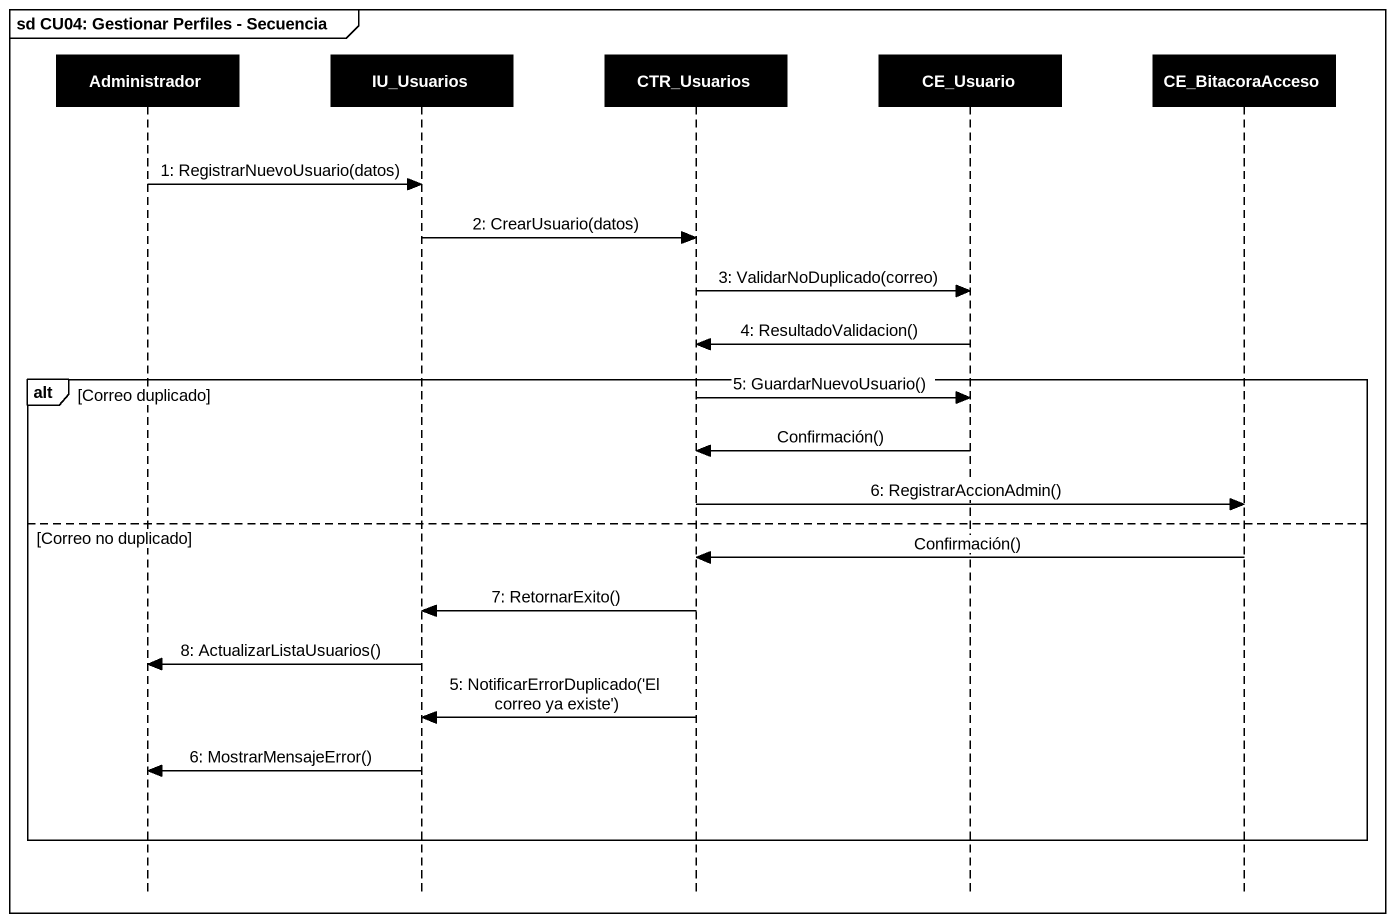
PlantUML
@startuml
mainframe sd CU04: Gestionar Perfiles - Secuencia
hide footbox
participant Administrador #000000
participant IU_Usuarios #000000
participant CTR_Usuarios #000000
participant CE_Usuario #000000
participant CE_BitacoraAcceso #000000

Administrador -> IU_Usuarios : 1: RegistrarNuevoUsuario(datos)
IU_Usuarios -> CTR_Usuarios : 2: CrearUsuario(datos)
CTR_Usuarios -> CE_Usuario : 3: ValidarNoDuplicado(correo)
CE_Usuario -> CTR_Usuarios : 4: ResultadoValidacion()
alt Correo duplicado
  CTR_Usuarios -> CE_Usuario : 5: GuardarNuevoUsuario()
  CE_Usuario -> CTR_Usuarios : Confirmación()
  CTR_Usuarios -> CE_BitacoraAcceso : 6: RegistrarAccionAdmin()
else Correo no duplicado
  CE_BitacoraAcceso -> CTR_Usuarios : Confirmación()
  CTR_Usuarios -> IU_Usuarios : 7: RetornarExito()
  IU_Usuarios -> Administrador : 8: ActualizarListaUsuarios()
  CTR_Usuarios -> IU_Usuarios : 5: NotificarErrorDuplicado('El correo ya existe')
  IU_Usuarios -> Administrador : 6: MostrarMensajeError()
end
@enduml
